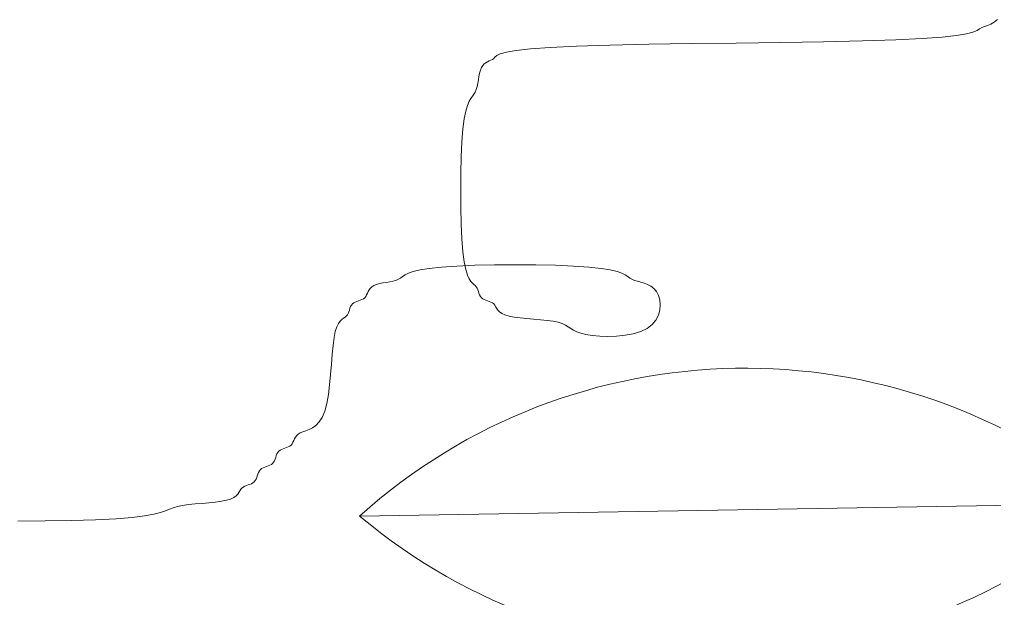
# Model space of a CAD drawing. Header units: millimetres. Extents: x 42 to 552, y 43 to 535.
# Drawn here: x 283.9056 to 283.991, y 504.4821 to 504.5328 of the extents above; entities that cross this region are included whole.
import ezdxf

# ---------------------------------------------------------------- set-up
doc = ezdxf.new("R2010")
doc.units = ezdxf.units.MM
doc.header["$LTSCALE"] = 0.75
doc.header["$MEASUREMENT"] = 0
doc.layers.add('Gramado', color=9, linetype='Continuous', lineweight=0)

# ---------------------------------------------------------------- blocks, each defined once
blk = doc.blocks.new('arbusto8vista')
for p, q in [((-0.6916642935054824, 0.2120780405250002), (-0.692046816594484, 0.2118533017268618)), ((-0.691214513429685, 0.2122628723320901), (-0.6916642935054824, 0.2120780405250002)), ((-0.6906890694159245, 0.2124477035291648), (-0.691214513429685, 0.2122628723320901)), ((-0.6901131827768552, 0.2126829422086161), (-0.6906890694159245, 0.2124477035291648)), ((-0.6895120748251031, 0.2130189964628073), (-0.6901131827768552, 0.2126829422086161)), ((-0.6889109668733511, 0.2135062743841303), (-0.6895120748251031, 0.2130189964628073)), ((-0.6986253427479596, 0.2104145533462116), (-0.7021100680139796, 0.2101520080212822)), ((-0.6960990218543941, 0.2107023030223445), (-0.6986253427479596, 0.2104145533462116)), ((-0.6943545570628089, 0.2110026548740649), (-0.6960990218543941, 0.2107023030223445)), ((-0.6932154001026163, 0.2113030067257995), (-0.6943545570628089, 0.2110026548740649)), ((-0.6925050027033421, 0.2115907564019182), (-0.6932154001026163, 0.2113030067257995)), ((-0.692046816594484, 0.2118533017268618), (-0.6925050027033421, 0.2115907564019182)), ((-0.7673057452148271, 0.2086271447740558), (-0.7707831139968846, 0.2083645994491263)), ((-0.7626871182321224, 0.2088518835722084), (-0.7673057452148271, 0.2086271447740558)), ((-0.7568400099927999, 0.2090304143931547), (-0.7626871182321224, 0.2088518835722084)), ((-0.7500092760683401, 0.2091711386873243), (-0.7568400099927999, 0.2090304143931547)), ((-0.7425227916871222, 0.2092866586302904), (-0.7500092760683401, 0.2091711386873243)), ((-0.7347084320775537, 0.209389576397669), (-0.7425227916871222, 0.2092866586302904)), ((-0.7268940724679567, 0.2094924941650476), (-0.7347084320775537, 0.209389576397669)), ((-0.7194075880867672, 0.2096080141080137), (-0.7268940724679567, 0.2094924941650476)), ((-0.7125768541623074, 0.2097487384021832), (-0.7194075880867672, 0.2096080141080137)), ((-0.7067297459229565, 0.2099272692231295), (-0.7125768541623074, 0.2097487384021832)), ((-0.7021100680139796, 0.2101520080212822), (-0.7067297459229565, 0.2099272692231295)), ((-0.7770095798458954, 0.2069258510684762), (-0.7772144963932419, 0.2067011122703377)), ((-0.7766848613748323, 0.2071883963934198), (-0.7770095798458954, 0.2069258510684762)), ((-0.776070098267212, 0.2074761460695385), (-0.7766848613748323, 0.2071883963934198)), ((-0.7749950478102505, 0.2077764979212731), (-0.776070098267212, 0.2074761460695385)), ((-0.7732894672910788, 0.2080768497729935), (-0.7749950478102505, 0.2077764979212731)), ((-0.7707831139968846, 0.2083645994491263), (-0.7732894672910788, 0.2080768497729935)), ((-0.779366636728497, 0.2050880598209801), (-0.7795452812664223, 0.2046385931031836)), ((-0.7791417548770596, 0.2054440626906313), (-0.779366636728497, 0.2050880598209801)), ((-0.7788790424338004, 0.2057181535539314), (-0.7791417548770596, 0.2054440626906313)), ((-0.7785911095959648, 0.2059292353692825), (-0.7788790424338004, 0.2057181535539314)), ((-0.7782905665608553, 0.2060962110950584), (-0.7785911095959648, 0.2059292353692825)), ((-0.7779900235257742, 0.2062379836896753), (-0.7782905665608553, 0.2060962110950584)), ((-0.7777020906879386, 0.2063734561114927), (-0.7779900235257742, 0.2062379836896753)), ((-0.7774393782446793, 0.2065215313189128), (-0.7777020906879386, 0.2063734561114927)), ((-0.7772144963932419, 0.2067011122703377), (-0.7774393782446793, 0.2065215313189128)), ((-0.7798016906002943, 0.2035380297381266), (-0.7799046767088669, 0.2029373405732144)), ((-0.7796860956715932, 0.2041135151618363), (-0.7798016906002943, 0.2035380297381266)), ((-0.7795452812664223, 0.2046385931031836), (-0.7796860956715932, 0.2041135151618363)), ((-0.7801232650910208, 0.2017611659845926), (-0.7802640886772565, 0.2012360880432453)), ((-0.7800076646536809, 0.2023366514083165), (-0.7801232650910208, 0.2017611659845926)), ((-0.7799046767088669, 0.2029373405732144), (-0.7800076646536809, 0.2023366514083165)), ((-0.7809303758635053, 0.2000809153522596), (-0.7812183296647675, 0.199690254466347)), ((-0.7806676442930325, 0.2004211669257643), (-0.7809303758635053, 0.2000809153522596)), ((-0.7804427460686725, 0.2007866213254488), (-0.7806676442930325, 0.2004211669257643)), ((-0.7802640886772565, 0.2012360880432453), (-0.7804427460686725, 0.2007866213254488)), ((-0.781819459498081, 0.1984552562030757), (-0.7821074132993431, 0.19745969454857)), ((-0.78151889458141, 0.1991735721294816), (-0.781819459498081, 0.1984552562030757)), ((-0.7812183296647675, 0.199690254466347), (-0.78151889458141, 0.1991735721294816)), ((-0.7821074132993431, 0.19745969454857), (-0.7823701448698159, 0.1961112750274054)), ((-0.7823701448698159, 0.1961112750274054), (-0.7825950430941759, 0.1943343855009942)), ((-0.7825950430941759, 0.1943343855009942), (-0.7827715987095303, 0.192087019276542)), ((-0.7827715987095303, 0.192087019276542), (-0.7828977098633629, 0.1894615914442284)), ((-0.7828977098633629, 0.1894615914442284), (-0.7829733765556739, 0.186584122540026)), ((-0.7829733765556739, 0.186584122540026), (-0.7829985987864347, 0.1835806330998651)), ((-0.7829985987864347, 0.1835806330998651), (-0.7829733765556739, 0.1805771436597041)), ((-0.7829733765556739, 0.1805771436597041), (-0.7828977098633629, 0.1776996747554875)), ((-0.7828977098633629, 0.1776996747554875), (-0.7827715987095303, 0.1750742469231739)), ((-0.7827715987095303, 0.1750742469231739), (-0.7825950430941759, 0.1728268806987217)), ((-0.7825950430941759, 0.1728268806987217), (-0.7823701448698159, 0.1710510413536213)), ((-0.7823701448698159, 0.1710510413536213), (-0.7821074132993431, 0.169709973101547)), ((-0.7912984093703415, 0.1693634348262805), (-0.7921454204534939, 0.1690630829745601)), ((-0.7901109128615644, 0.1696511845024133), (-0.7912984093703415, 0.1693634348262805)), ((-0.7884946567918405, 0.1699137298273428), (-0.7901109128615644, 0.1696511845024133)), ((-0.7863613670259895, 0.1701384686254812), (-0.7884946567918405, 0.1699137298273428)), ((-0.7836627029442127, 0.1703148990838486), (-0.7863613670259895, 0.1701384686254812)), ((-0.7805100579888631, 0.170440920839809), (-0.7836627029442127, 0.1703148990838486)), ((-0.7821074132993431, 0.169709973101547), (-0.781819459498081, 0.1687343648917334)), ((-0.7770547591177888, 0.1705165338933909), (-0.7805100579888631, 0.170440920839809)), ((-0.7734481332888663, 0.1705417382445944), (-0.7770547591177888, 0.1705165338933909)), ((-0.7698415074599438, 0.1705165338933909), (-0.7734481332888663, 0.1705417382445944)), ((-0.7663862085888979, 0.170440920839809), (-0.7698415074599438, 0.1705165338933909)), ((-0.7632335636335483, 0.1703148990838486), (-0.7663862085888979, 0.170440920839809)), ((-0.7605348995517716, 0.1701384686254812), (-0.7632335636335483, 0.1703148990838486)), ((-0.7584016097858921, 0.1699137298273428), (-0.7605348995517716, 0.1701384686254812)), ((-0.7567853537161966, 0.1696511845024133), (-0.7584016097858921, 0.1699137298273428)), ((-0.7555978572073911, 0.1693634348262805), (-0.7567853537161966, 0.1696511845024133)), ((-0.7547508461242387, 0.1690630829745601), (-0.7555978572073911, 0.1693634348262805)), ((-0.7954452039633395, 0.1675529236380555), (-0.7960463119150916, 0.1674500077515404)), ((-0.7948693173242702, 0.1676684426151667), (-0.7954452039633395, 0.1675529236380555)), ((-0.7943438733105097, 0.1678091665534964), (-0.7948693173242702, 0.1676684426151667)), ((-0.7938940932347123, 0.1679876973236247), (-0.7943438733105097, 0.1678091665534964)), ((-0.7935262825016025, 0.1682124361217632), (-0.7938940932347123, 0.1679876973236247)), ((-0.7931710828838447, 0.1684749814467068), (-0.7935262825016025, 0.1682124361217632)), ((-0.7927402202462304, 0.1687627311228255), (-0.7931710828838447, 0.1684749814467068)), ((-0.7921454204534939, 0.1690630829745601), (-0.7927402202462304, 0.1687627311228255)), ((-0.781819459498081, 0.1687343648917334), (-0.78151889458141, 0.1680549056734151)), ((-0.78151889458141, 0.1680549056734151), (-0.7812183296647675, 0.1676022843958407)), ((-0.7812183296647675, 0.1676022843958407), (-0.7809303758635053, 0.1673071900082022)), ((-0.7541560463315022, 0.1687627311228255), (-0.7547508461242387, 0.1690630829745601)), ((-0.7537251836938879, 0.1684749814467068), (-0.7541560463315022, 0.1687627311228255)), ((-0.7533699840761585, 0.1682124361217632), (-0.7537251836938879, 0.1684749814467068)), ((-0.7530021733430203, 0.1679876973236247), (-0.7533699840761585, 0.1682124361217632)), ((-0.7525523932672513, 0.1678070661909032), (-0.7530021733430203, 0.1679876973236247)), ((-0.7520269492534908, 0.1676516397143786), (-0.7525523932672513, 0.1678070661909032)), ((-0.7514510626143931, 0.1674962138478691), (-0.7520269492534908, 0.1676516397143786)), ((-0.750849954662641, 0.1673155845451646), (-0.7514510626143931, 0.1674962138478691)), ((-0.7992073806535984, 0.1658370041028974), (-0.7993492482037823, 0.1655366667897198)), ((-0.7990402908726253, 0.1661373414160749), (-0.7992073806535984, 0.1658370041028974)), ((-0.7988290631059272, 0.1664250771636659), (-0.7990402908726253, 0.1661373414160749)), ((-0.7985547815985399, 0.1666876097800838), (-0.7988290631059272, 0.1664250771636659)), ((-0.7981985305954709, 0.1669123376997419), (-0.7985547815985399, 0.1666876097800838)), ((-0.7977487505196734, 0.1670908599297292), (-0.7981985305954709, 0.1669123376997419)), ((-0.7972233065059129, 0.1672315777679643), (-0.7977487505196734, 0.1670908599297292)), ((-0.7966474198668436, 0.1673470930850414), (-0.7972233065059129, 0.1672315777679643)), ((-0.7960463119150916, 0.1674500077515404), (-0.7966474198668436, 0.1673470930850414)), ((-0.7809303758635053, 0.1673071900082022), (-0.7806676442930325, 0.1671003114597625)), ((-0.7806676442930325, 0.1671003114597625), (-0.7804427460686725, 0.1669123376997419)), ((-0.7804427460686725, 0.1669123376997419), (-0.7802640886772565, 0.1666876097800838)), ((-0.7802640886772565, 0.1666876097800838), (-0.7801232650910208, 0.1664250771636659)), ((-0.7801232650910208, 0.1664250771636659), (-0.7800076646536809, 0.1661373414160749)), ((-0.7800076646536809, 0.1661373414160749), (-0.7799046767088669, 0.1658370041028974)), ((-0.7799046767088669, 0.1658370041028974), (-0.7798016906002943, 0.1655366667897198)), ((-0.7502488467109174, 0.1670845477600977), (-0.750849954662641, 0.1673155845451646)), ((-0.7496729600718197, 0.1667778994464868), (-0.7502488467109174, 0.1670845477600977)), ((-0.7491475160580592, 0.1663704355581075), (-0.7496729600718197, 0.1667778994464868)), ((-0.7486977359822902, 0.1658369520488066), (-0.7491475160580592, 0.1663704355581075)), ((-0.7483477902308664, 0.1651627465328573), (-0.7486977359822902, 0.1658369520488066)), ((-0.80118928822219, 0.1641210845677534), (-0.8014772210599972, 0.1640055655906281)), ((-0.8008887451870805, 0.1642240004542685), (-0.80118928822219, 0.1641210845677534)), ((-0.8005882021519994, 0.1643269151207676), (-0.8008887451870805, 0.1642240004542685)), ((-0.8003002693141639, 0.1644424304378447), (-0.8005882021519994, 0.1643269151207676)), ((-0.8000375568709046, 0.1645831482760798), (-0.8003002693141639, 0.1644424304378447)), ((-0.7998126750194672, 0.164761670506067), (-0.8000375568709046, 0.1645831482760798)), ((-0.7996329796317525, 0.1649863984257252), (-0.7998126750194672, 0.164761670506067)), ((-0.7994848092781979, 0.1652489310421288), (-0.7996329796317525, 0.1649863984257252)), ((-0.7993492482037823, 0.1655366667897198), (-0.7994848092781979, 0.1652489310421288)), ((-0.7798016906002943, 0.1655366667897198), (-0.7796860956715932, 0.1652489310421288)), ((-0.7796860956715932, 0.1652489310421288), (-0.7795452812664223, 0.1649863984257252)), ((-0.7795452812664223, 0.1649863984257252), (-0.779366636728497, 0.164761670506067)), ((-0.779366636728497, 0.164761670506067), (-0.7791417548770596, 0.1645831482760798)), ((-0.7791417548770596, 0.1645831482760798), (-0.7788790424338004, 0.1644424304378447)), ((-0.7788790424338004, 0.1644424304378447), (-0.7785911095959648, 0.1643269151207676)), ((-0.7785911095959648, 0.1643269151207676), (-0.7782905665608553, 0.1642240004542685)), ((-0.7782905665608553, 0.1642240004542685), (-0.7779900235257742, 0.1641210845677534)), ((-0.7779900235257742, 0.1641210845677534), (-0.7777020906879386, 0.1640055655906281)), ((-0.7481176454850527, 0.1643751232665807), (-0.7483477902308664, 0.1651627465328573)), ((-0.7480262174998131, 0.1635118881667381), (-0.7481176454850527, 0.1643751232665807)), ((-0.8025028504385432, 0.1626109252312489), (-0.8026058337162851, 0.1623105733795285)), ((-0.8023998671607728, 0.1629112770829835), (-0.8025028504385432, 0.1626109252312489)), ((-0.8022842736857285, 0.1631990267591021), (-0.8023998671607728, 0.1629112770829835)), ((-0.8021434598161363, 0.1634615720840458), (-0.8022842736857285, 0.1631990267591021)), ((-0.8019648153547223, 0.1636863108821842), (-0.8021434598161363, 0.1634615720840458)), ((-0.8017399335032849, 0.1638648416523125), (-0.8019648153547223, 0.1636863108821842)), ((-0.8014772210599972, 0.1640055655906281), (-0.8017399335032849, 0.1638648416523125)), ((-0.7777020906879386, 0.1640055655906281), (-0.7774393782446793, 0.1638648416523125)), ((-0.7774393782446793, 0.1638648416523125), (-0.7772144963932419, 0.1636863108821842)), ((-0.7772144963932419, 0.1636863108821842), (-0.777032699229494, 0.1634615720840458)), ((-0.777032699229494, 0.1634615720840458), (-0.7768698164435364, 0.1631990267591021)), ((-0.7768698164435364, 0.1631990267591021), (-0.7766943216240918, 0.1629112770829835)), ((-0.7766943216240918, 0.1629112770829835), (-0.7764746883598548, 0.1626109252312489)), ((-0.7764746883598548, 0.1626109252312489), (-0.7761793902395482, 0.1623105733795285)), ((-0.7483351748309701, 0.161709806133473), (-0.7480924220301404, 0.1626108471501055)), ((-0.7480924220301404, 0.1626108471501055), (-0.7480262174998131, 0.1635118881667381)), ((-0.8041169556899774, 0.1606617952457015), (-0.8044174987250585, 0.1602385783836553)), ((-0.8038164126548679, 0.1609589927918051), (-0.8041169556899774, 0.1606617952457015)), ((-0.8035284798170608, 0.1611742780265502), (-0.8038164126548679, 0.1609589927918051)), ((-0.8032657673737731, 0.1613517579545345), (-0.8035284798170608, 0.1611742780265502)), ((-0.8030408855223357, 0.1615355395803135), (-0.8032657673737731, 0.1613517579545345)), ((-0.8028622410609216, 0.1617602783784662), (-0.8030408855223357, 0.1615355395803135)), ((-0.8027214271913294, 0.1620228237033956), (-0.8028622410609216, 0.1617602783784662)), ((-0.8026058337162851, 0.1623105733795285), (-0.8027214271913294, 0.1620228237033956)), ((-0.7761793902395482, 0.1623105733795285), (-0.775776900851838, 0.1620228237033956)), ((-0.775776900851838, 0.1620228237033956), (-0.7752356937854472, 0.1617602783784662)), ((-0.7752356937854472, 0.1617602783784662), (-0.7745242426290702, 0.1615355395803135)), ((-0.7745242426290702, 0.1615355395803135), (-0.7736246824775037, 0.1613570087593672)), ((-0.7736246824775037, 0.1613570087593672), (-0.7725737944499826, 0.1612162844651976)), ((-0.7725737944499826, 0.1612162844651976), (-0.7714220211718157, 0.1611007645222315)), ((-0.7714220211718157, 0.1611007645222315), (-0.7702198052683116, 0.160997846754853)), ((-0.7702198052683116, 0.160997846754853), (-0.7690175893648359, 0.1608949289874744)), ((-0.7690175893648359, 0.1608949289874744), (-0.7678658160866689, 0.1607794090445083)), ((-0.7678658160866689, 0.1607794090445083), (-0.7668149280591479, 0.1606386847503387)), ((-0.7668149280591479, 0.1606386847503387), (-0.7659153679075814, 0.1604601539293782)), ((-0.749425988264079, 0.1600589477673395), (-0.748773391657295, 0.1608465710336304)), ((-0.748773391657295, 0.1608465710336304), (-0.7483351748309701, 0.161709806133473)), ((-0.8047054315628941, 0.1596452352011113), (-0.8049681440061534, 0.1588376586934714)), ((-0.8044174987250585, 0.1602385783836553), (-0.8047054315628941, 0.1596452352011113)), ((-0.7659153679075814, 0.1604601539293782), (-0.7651997131990811, 0.1602354151312397)), ((-0.7651997131990811, 0.1602354151312397), (-0.7646290812679126, 0.1599728698063103)), ((-0.7646290812679126, 0.1599728698063103), (-0.7641467243901161, 0.1596851201301774)), ((-0.7641467243901161, 0.1596851201301774), (-0.7636958948417316, 0.159384768278457)), ((-0.7636958948417316, 0.159384768278457), (-0.7632198448987708, 0.1590844164267224)), ((-0.7632198448987708, 0.1590844164267224), (-0.7626618268373306, 0.1587966667505896)), ((-0.7514363224092904, 0.1588533591046968), (-0.7503118804062865, 0.1593847422514045)), ((-0.7503118804062865, 0.1593847422514045), (-0.749425988264079, 0.1600589477673395)), ((-0.8051930258575908, 0.1577717418561519), (-0.8053727212453055, 0.1564233308242677)), ((-0.8049681440061534, 0.1588376586934714), (-0.8051930258575908, 0.1577717418561519)), ((-0.7626618268373306, 0.1587966667505896), (-0.7619650929333943, 0.1585341214256601)), ((-0.7619650929333943, 0.1585341214256601), (-0.7610728954630304, 0.1583093826275217)), ((-0.7610728954630304, 0.1583093826275217), (-0.7599484534600265, 0.1581350524809295)), ((-0.7599484534600265, 0.1581350524809295), (-0.7586348529892177, 0.15802373290731)), ((-0.7586348529892177, 0.15802373290731), (-0.7571951468732436, 0.1579880257772714)), ((-0.7571951468732436, 0.1579880257772714), (-0.7556923879346584, 0.1580405329614081)), ((-0.7556923879346584, 0.1580405329614081), (-0.7541896289960732, 0.1581938563302856)), ((-0.7541896289960732, 0.1581938563302856), (-0.7527499228800707, 0.1584605977545124)), ((-0.7527499228800707, 0.1584605977545124), (-0.7514363224092904, 0.1588533591046968)), ((-0.8053727212453055, 0.1564233308242677), (-0.8055208915988601, 0.1548480842917002)), ((-0.8055208915988601, 0.1548480842917002), (-0.8056564526732757, 0.1531216140920009)), ((-0.8056564526732757, 0.1531216140920009), (-0.8057983202234595, 0.1513195320587499)), ((-0.8057983202234595, 0.1513195320587499), (-0.8059654100044327, 0.1495174500254848)), ((-0.8059654100044327, 0.1495174500254848), (-0.8061766377711024, 0.1477909798257997)), ((-0.8061766377711024, 0.1477909798257997), (-0.8064509192785181, 0.1462157332932179)), ((-0.8064509192785181, 0.1462157332932179), (-0.8068071702815871, 0.1448673222613479)), ((-0.8072569503573845, 0.1438014054240284), (-0.8077823943711451, 0.1429938289163886)), ((-0.8068071702815871, 0.1448673222613479), (-0.8072569503573845, 0.1438014054240284)), ((-0.8089593889619664, 0.1419772688717984), (-0.8095604969137185, 0.1416800713256947)), ((-0.8083582810102143, 0.1424004857338304), (-0.8089593889619664, 0.1419772688717984)), ((-0.8077823943711451, 0.1429938289163886), (-0.8083582810102143, 0.1424004857338304)), ((-0.8119533699852468, 0.1403284907379714), (-0.8121204625970506, 0.1400281388862368)), ((-0.8117421407648919, 0.1406162404141043), (-0.8119533699852468, 0.1403284907379714)), ((-0.811467858721926, 0.1408787857390337), (-0.8117421407648919, 0.1406162404141043)), ((-0.8111116076423457, 0.1411035245371721), (-0.811467858721926, 0.1408787857390337)), ((-0.8106618275665483, 0.1412873061629654), (-0.8111116076423457, 0.1411035245371721)), ((-0.8101363835527877, 0.1414647860909497), (-0.8106618275665483, 0.1412873061629654)), ((-0.8095604969137185, 0.1416800713256947), (-0.8101363835527877, 0.1414647860909497)), ((-0.8138019397516416, 0.1384150604098409), (-0.8141025046682842, 0.1383121426424623)), ((-0.8135013748349991, 0.1385179781772194), (-0.8138019397516416, 0.1384150604098409)), ((-0.813213421033737, 0.1386334981201855), (-0.8135013748349991, 0.1385179781772194)), ((-0.8129506894632357, 0.1387742224143551), (-0.813213421033737, 0.1386334981201855)), ((-0.8127257912389041, 0.1389527532353156), (-0.8129506894632357, 0.1387742224143551)), ((-0.8125460829211875, 0.1391774920334541), (-0.8127257912389041, 0.1389527532353156)), ((-0.8123979028509893, 0.1394400373583835), (-0.8125460829211875, 0.1391774920334541)), ((-0.8122623348142781, 0.1397277870345164), (-0.8123979028509893, 0.1394400373583835)), ((-0.8121204625970506, 0.1400281388862368), (-0.8122623348142781, 0.1397277870345164)), ((-0.8154161576241847, 0.1368019819334449), (-0.8155191437327858, 0.1365016300817103)), ((-0.8153131696793707, 0.1371023337851653), (-0.8154161576241847, 0.1368019819334449)), ((-0.8151975692420308, 0.1373900834612982), (-0.8153131696793707, 0.1371023337851653)), ((-0.8150567456557951, 0.1376526287862276), (-0.8151975692420308, 0.1373900834612982)), ((-0.8148780882643791, 0.1378773675843803), (-0.8150567456557951, 0.1376526287862276)), ((-0.8146531900400475, 0.1380558984053266), (-0.8148780882643791, 0.1378773675843803)), ((-0.8143904584695463, 0.1381966226994962), (-0.8146531900400475, 0.1380558984053266)), ((-0.8141025046682842, 0.1383121426424623), (-0.8143904584695463, 0.1381966226994962)), ((-0.8173308108073059, 0.1350859920439262), (-0.817618743645113, 0.1349704767268634)), ((-0.8170302677721963, 0.1351889067104253), (-0.8173308108073059, 0.1350859920439262)), ((-0.8167297247370868, 0.1352918225969404), (-0.8170302677721963, 0.1351889067104253)), ((-0.8164417918992797, 0.1354073415740658), (-0.8167297247370868, 0.1352918225969404)), ((-0.816179079455992, 0.1355480655123813), (-0.8164417918992797, 0.1354073415740658)), ((-0.8159541976045546, 0.1357265962825096), (-0.816179079455992, 0.1355480655123813)), ((-0.8157755530666293, 0.1359513350806481), (-0.8159541976045546, 0.1357265962825096)), ((-0.8156347386614868, 0.1362138804055917), (-0.8157755530666293, 0.1359513350806481)), ((-0.8155191437327858, 0.1365016300817103), (-0.8156347386614868, 0.1362138804055917)), ((-0.8186443730236306, 0.1335759030617965), (-0.8187473563014009, 0.1332755657486189)), ((-0.8185413897458602, 0.133876240374974), (-0.8186443730236306, 0.1335759030617965)), ((-0.8184257962708443, 0.134163976122565), (-0.8185413897458602, 0.133876240374974)), ((-0.8182849824012521, 0.1344265087389687), (-0.8184257962708443, 0.134163976122565)), ((-0.8181063379398097, 0.1346512366586268), (-0.8182849824012521, 0.1344265087389687)), ((-0.8178814560883723, 0.1348297588886282), (-0.8181063379398097, 0.1346512366586268)), ((-0.817618743645113, 0.1349704767268634), (-0.8178814560883723, 0.1348297588886282)), ((-0.8211096665912692, 0.1316037406111974), (-0.8213345484427066, 0.1314252098410691)), ((-0.8208469541480099, 0.1317444645495272), (-0.8211096665912692, 0.1316037406111974)), ((-0.8205590213101743, 0.1318599835266525), (-0.8208469541480099, 0.1317444645495272)), ((-0.8202584782750648, 0.1319628994131676), (-0.8205590213101743, 0.1318599835266525)), ((-0.8199579352399837, 0.1320658140796525), (-0.8202584782750648, 0.1319628994131676)), ((-0.8196700024021482, 0.1321813293967296), (-0.8199579352399837, 0.1320658140796525)), ((-0.8194072899588889, 0.1323220472349647), (-0.8196700024021482, 0.1321813293967296)), ((-0.8191824081074515, 0.1325005694649519), (-0.8194072899588889, 0.1323220472349647)), ((-0.8190037636460374, 0.13272529738461), (-0.8191824081074515, 0.1325005694649519)), ((-0.8188629497764452, 0.1329878300010279), (-0.8190037636460374, 0.13272529738461)), ((-0.8187473563014009, 0.1332755657486189), (-0.8188629497764452, 0.1329878300010279)), ((-0.8223696545964003, 0.1300494723384134), (-0.8227721439841105, 0.1297617226622805)), ((-0.8220743564760937, 0.130349824190148), (-0.8223696545964003, 0.1300494723384134)), ((-0.8218547232118567, 0.1306501760418683), (-0.8220743564760937, 0.130349824190148)), ((-0.8216792283924121, 0.1309379257180012), (-0.8218547232118567, 0.1306501760418683)), ((-0.8215163456064545, 0.1312004710429306), (-0.8216792283924121, 0.1309379257180012)), ((-0.8213345484427066, 0.1314252098410691), (-0.8215163456064545, 0.1312004710429306)), ((-0.9090368524931591, 0.1287367457137378), (-1.04156369834854, 0.1265190345081209)), ((-0.8326336769283671, 0.1281990528882773), (-0.8333608913669082, 0.1279743140901246)), ((-0.8317341167768006, 0.1283775837092236), (-0.8326336769283671, 0.1281990528882773)), ((-0.8306832287492796, 0.1285183080033931), (-0.8317341167768006, 0.1283775837092236)), ((-0.8295314554711126, 0.1286338279463592), (-0.8306832287492796, 0.1285183080033931)), ((-0.8283292395676369, 0.1287367457137378), (-0.8295314554711126, 0.1286338279463592)), ((-0.8271270236641328, 0.1288396634811164), (-0.8283292395676369, 0.1287367457137378)), ((-0.8259752503859659, 0.1289551834240825), (-0.8271270236641328, 0.1288396634811164)), ((-0.8249243623584448, 0.1290959077182521), (-0.8259752503859659, 0.1289551834240825)), ((-0.8240248022068783, 0.1292744385392126), (-0.8249243623584448, 0.1290959077182521)), ((-0.8233133510505013, 0.1294991773373511), (-0.8240248022068783, 0.1292744385392126)), ((-0.8227721439841105, 0.1297617226622805), (-0.8233133510505013, 0.1294991773373511)), ((-0.8383841196890671, 0.1265355657094887), (-0.8405489393091443, 0.126273020384545)), ((-0.8367741661932087, 0.1268233153856073), (-0.8383841196890671, 0.1265355657094887)), ((-0.8355929727173077, 0.1271236672373419), (-0.8367741661932087, 0.1268233153856073)), ((-0.8347144331571315, 0.1274240190890623), (-0.8355929727173077, 0.1271236672373419)), ((-0.8340124414084187, 0.1277117687651952), (-0.8347144331571315, 0.1274240190890623)), ((-0.8333608913669082, 0.1279743140901246), (-0.8340124414084187, 0.1277117687651952)), ((-0.8558035605230998, 0.1256702163184968), (-0.8606124022555264, 0.1256450119673076)), ((-0.851196488373887, 0.1257458293720788), (-0.8558035605230998, 0.1256702163184968)), ((-0.8469929553910163, 0.1258718511280534), (-0.851196488373887, 0.1257458293720788)), ((-0.843394731157673, 0.1260482815864066), (-0.8469929553910163, 0.1258718511280534)), ((-0.8405489393091443, 0.126273020384545), (-0.843394731157673, 0.1260482815864066))]:
    blk.add_line(p, q)
for centre, start, end in [((-0.9740247476909758, 0.05140440961190507), 49.95726161018555, 131.960140600343), ((-0.9765758031506095, 0.203851370609982), 229.9572616101837, 311.9601406003419)]:
    blk.add_arc(centre, 0.1010134482592243, start, end)

msp = doc.modelspace()

# ---------------------------------------------------------------- block references
at = {"layer": 'Gramado', "xscale": 0.5, "yscale": 0.5, "zscale": 0.5}
for p in [(284.3357124952245, 504.4260773757332), (284.4561385287025, 504.4260773757332)]:
    msp.add_blockref('arbusto8vista', p, dxfattribs=at)

doc.saveas('drawing.dxf')
